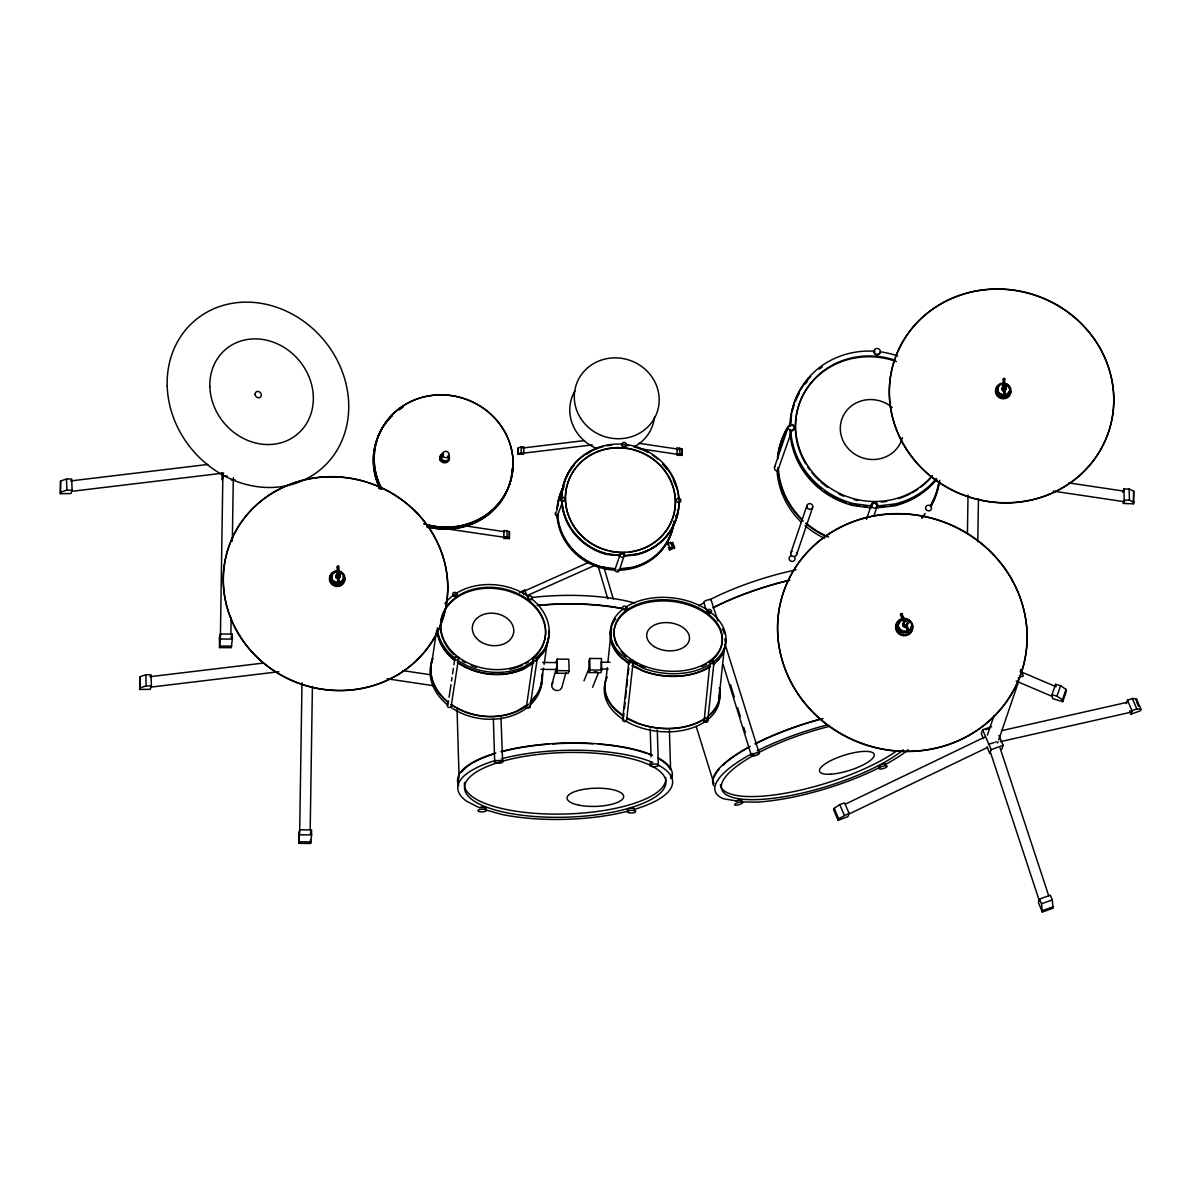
<?xml version="1.0" encoding="UTF-8"?>
<svg xmlns="http://www.w3.org/2000/svg" width="1201" height="1201" viewBox="0 0 1201 1201"><rect width="100%" height="100%" fill="white"/><g stroke="black" fill="none" stroke-linecap="round" stroke-linejoin="round"><path stroke-width="1.5" d="M220.368 639.713L222.891 473.915M230.892 634.278L231.147 617.509M232.333 541.096L233.309 477.728M299.71 829.951L301.991 682.723M310.188 830.041L312.41 686.537M967.421 534.16L968.021 495.022M977.779 541.696L978.455 498.835M219.573 647.609L220.504 634.023L232.183 634.128L232.333 639.112L231.253 647.699L219.573 647.609L219.363 637.386L220.504 634.023M298.884 843.372L299.8 829.786L311.479 829.891L311.629 834.875L310.549 843.462L298.884 843.372L298.659 833.149L299.8 829.786M331.281 578.116C330.35 569.859 343.561 568.418 343.966 576.81C345.002 585.247 331.611 586.403 331.281 578.116L333.413 572.607M336.715 574.168C333.353 582.035 344.192 576.495 338.367 573.252C332.422 575.324 342.6 579.407 339.763 573.808M343.966 576.81L342.765 581.119M443.664 454.143C434.462 458.827 451.321 465.568 447.958 455.87M605.95 680.291L607.301 667.666M607.886 662.261L611.549 628.003A57.498 37.591 6.1 0 0 610.603 634.503M619.686 555.447L608.622 554.246M561.678 501.943A59.014 55.486 18.8 0 0 606.67 554.442L620.151 555.568M620.076 556.228L620.392 554.892A1.801 1.696 18.8 0 1 623.844 554.922L623.724 556.258L637.025 554.697A59.014 55.486 18.8 0 0 678.865 502.919M622.628 719.684L628.949 660.805M623.935 713.469L623.124 719.039A2.237 1.456 6.1 0 0 623.379 721.125A2.237 1.456 6.1 0 0 626.517 721.14L633.077 662.727A2.237 1.456 6.1 0 0 630.885 660.505M624.445 708.62L625.09 702.57M625.616 697.796L626.382 690.59M626.772 686.987L627.538 679.766M628.123 674.361L628.799 668.071M630.06 660.955L629.249 663.973L620.347 656.947A57.978 37.907 6.1 0 1 615.738 618.755M706.668 719.744L706.909 719.864A2.237 1.456 6.1 0 1 707.164 721.951A2.237 1.456 6.1 0 1 704.026 721.921L709.866 663.492A2.237 1.456 6.1 0 1 710.437 661.496M707.659 721.291L713.979 662.412M718.693 700.829L724.293 648.54A57.498 37.591 6.1 0 1 717.357 660.385M871.31 507.002L871.205 507.918L852.575 505.441A82.028 77.134 18.8 0 1 789.898 429.928M997.31 390.415C996.199 380.897 1011.782 381.513 1009.846 390.625C1009.35 398.086 997.491 397.846 997.31 390.415L997.956 387.503L1000.688 384.005M1001.949 389.049C1011.347 375.132 1001.754 403.191 1003.045 386.091M1009.365 392.021L1010.011 389.109M556.588 663.748L556.859 662.577L556.859 669.482L540.9 669.362M436.413 631.786L432.03 661.135A55.831 43.266 8.5 0 0 448.513 702.315M448.543 700.859L447.793 704.597A2.177 1.681 8.5 0 0 447.988 706.984A2.177 1.681 8.5 0 0 451.051 707.014L458.362 659.784A2.177 1.681 8.5 0 0 458.227 658.088M449.084 697.256L450.975 684.63M451.516 681.027L452.056 677.409M452.597 673.806L453.393 668.402M453.933 664.784L454.473 661.181M526.578 705.693L533.139 660.445A2.177 1.681 8.5 0 1 533.724 658.133M457.236 662.412A56.282 43.611 8.5 0 0 523.936 668.957L533.619 662.892L533.229 659.814A2.177 1.681 8.5 0 1 535.976 657.532L536.457 657.803A2.177 1.681 8.5 0 1 536.652 660.19A2.177 1.681 8.5 0 1 533.604 660.175A1.711 1.336 8.5 0 1 533.98 658.433M530.046 706.954L537.147 659.439M541.05 684.585L543.513 668.086M544.068 664.408L547.356 642.4M551.814 684.57L556.198 668.672M565.896 672.71L561.993 686.837A5.209 4.909 15.4 0 1 559.771 689.899M904.053 618.485C930.955 629.789 882.99 642.745 902.341 618.86L901.801 620.437M907.716 622.899C907.085 628.693 899.864 621.352 905.854 621.067C912.34 624.19 900.285 630.405 903.617 623.244M910.688 629.189L911.679 626.006M60.575 481L60.38 493.686L70.949 493.536L72.09 490.188L71.745 479.049L66.505 479.019L60.575 481L60.38 493.686M139.871 676.764L139.691 689.449L150.245 689.299L151.386 685.936L151.056 674.812L145.816 674.767L139.871 676.764L139.691 689.449M231.027 637.491L232.183 634.128M331.536 579.633L331.761 576.705M334.178 573.102L334.659 571.691M332.182 581.044L332.001 578.221M338.577 566.121L338.532 574.318L337.496 574.303L337.271 566.887L338.577 566.121L338.877 585.457L337.826 585.442L337.601 577.891L338.652 577.891L338.877 585.457M335.634 572.532L336.115 571.121M333.187 582.245L332.662 579.633M335.995 577.231L337.016 573.793M337.406 573.493L335.965 576.27M334.478 583.191L334.959 581.779L333.668 580.849M336.205 577.681L336.76 576.03M337.301 574.964L337.871 573.312M336.52 578.056L337.091 576.405M337.811 574.904L338.367 573.252M336.941 578.357L337.496 576.705M338.802 572.562L339.267 571.151M338.307 574.979L338.877 573.327M337.421 578.552L337.976 576.9M338.787 575.159L339.358 573.508M335.98 583.776L336.445 582.365L341.069 581.824L343.816 578.312M337.916 578.612L338.487 576.96M338.427 578.552L338.982 576.915M340.288 573.162L340.769 571.751M339.523 575.849L340.078 574.198M338.892 578.372L339.448 576.72M339.733 576.3L340.288 574.648M339.282 578.086L340.378 575.129M337.556 583.986L338.036 582.59M339.583 577.711L340.318 575.609M337.826 585.442L337.871 577.111L338.907 577.126M341.579 574.093L342.06 572.682M339.132 583.806L339.613 582.395M343.066 573.898L343.486 578.221M340.589 583.236L341.069 581.824M343.246 576.72L343.726 575.309M341.835 582.32L342.315 580.909M310.323 833.254L311.479 829.891M439.881 460.118L441.052 456.68M440.812 458.512L441.983 455.074M518.156 447.973L518.051 454.308L523.336 454.248L523.906 452.567L523.741 446.997L521.114 446.982L518.156 447.973L518.051 454.308M523.171 448.679L523.741 446.997M504.075 530.497L503.639 538.408L509.314 538.573L509.419 531.653L504.075 530.497L503.804 532.463M509.419 531.653L509.314 538.573M524.176 591.748L524.762 590.066L519.508 592.678M562.668 501.493L557.459 515.98A2.282 2.147 18.8 0 1 556.739 511.746M556.213 661.676L557.099 659.109L568.764 659.199L569.124 670.759L568.238 673.326L556.558 673.236L556.423 668.281M556.558 673.236L557.444 670.653L557.099 659.109M619.896 555.042L614.942 569.784A2.282 2.147 18.8 0 0 617.269 571.961A2.282 2.147 18.8 0 0 619.461 569.814L624.34 555.087M589.721 658.448L588.85 661.015L589.196 672.575L600.875 672.665L601.746 670.098L601.401 658.538L589.721 658.448L590.066 669.993L589.196 672.575M677.139 447.943L676.884 449.729L682.033 448.994L677.139 447.943L677.049 455.299L681.928 455.344L682.033 448.994M667.441 544.774L668.011 543.092L672.575 542.522L674.632 547.791L669.512 550.058L668.477 547.416M669.512 550.058L670.083 548.377L668.011 543.092M672.575 542.522L674.377 548.572M774.48 467.354L788.336 426.61M791.114 432.645L777.617 471.137A3.168 2.972 18.8 0 1 775.245 466.018M790.828 552.91L806.907 505.681M796.653 554.442L812.732 507.197M866.506 519.312L871.31 504.945A3.168 2.972 18.8 0 1 873.472 502.844M936.9 479.154A82.028 77.134 18.8 0 1 894.76 505.786L876.265 507.963L876.91 506.071L895.406 503.895A82.028 77.134 18.8 0 0 936.375 478.689A81.368 76.504 18.8 0 1 926.106 489.257M873.878 515.89L876.85 507.122M834.2 808.348L833.659 809.909L838.148 820.328L847.906 816.62L849.047 813.257L844.573 802.838L839.724 804.565L834.2 808.348L838.673 818.782L838.148 820.328M900.51 614.792L901.891 613.546L905.209 621.277L903.828 622.523L900.51 614.792L901.891 613.546M898.663 622.238L897.672 625.421M911.229 627.628C908.376 634.383 897.057 631.065 898.213 623.859L899.549 620.812M897.672 627.102L898.213 625.541M898.138 628.754L898.663 627.192M899.024 630.24L899.564 628.678M900.285 631.486L900.81 629.924M902.792 624.595L903.843 621.788M902.792 625.12L903.422 623.289M902.942 625.646L903.572 623.814M903.227 626.126L903.858 624.295M901.816 632.387L902.356 630.81M903.632 626.517L904.248 624.685M904.113 626.802L904.743 624.97M904.668 626.967L905.284 625.136M905.224 626.982L905.854 625.151M903.527 632.882L904.068 631.321M905.779 626.862L906.395 625.03M907.716 623.439L906.665 626.246L906.665 623.739M908.541 621.518L909.082 619.941M905.299 632.942L905.839 631.381M909.803 622.749L910.328 621.187M907.01 632.567L907.551 631.005M908.557 631.771L909.082 630.21M911.679 624.325L911.154 627.583M909.803 630.63L910.343 629.054M908.827 634.143L905.734 625.406L906.815 625.015L910.193 632.897L908.827 634.143L905.434 626.261L906.515 625.871M998.977 386.317L999.457 384.905M997.566 391.931L997.791 389.019M998.226 393.343L998.046 390.52M1003.526 386.602L1003.3 379.186L1004.621 378.42L1004.922 397.756L1003.871 397.756L1003.631 390.19L1004.682 390.205L1004.922 397.756M1001.679 384.83L1002.144 383.434M999.232 394.559L998.707 391.931M1004.381 379.936L1004.621 378.42M1002.039 389.529L1002.745 386.467M1002.009 388.569L1003.435 385.806M1002.25 389.98L1002.595 387.878M1000.523 395.489L1001.003 394.078L999.712 393.147M1002.565 390.37L1002.805 388.328M1002.97 390.67L1003.12 388.719M1004.907 385.626L1004.576 386.617L1004.471 383.269M1003.451 390.85L1004.021 389.199L1006.363 387.908M1002.009 396.075L1002.49 394.679L1007.114 394.138L1009.846 390.625M1004.832 387.473L1005.387 385.821M1003.961 390.925L1004.516 389.274M1005.237 387.758L1005.807 386.106M1004.456 390.865L1005.027 389.214M1005.567 388.148L1006.123 386.497M1006.318 385.461L1006.798 384.05M1004.922 390.685L1005.492 389.034M1005.312 390.385L1006.333 386.947M1003.601 396.3L1004.081 394.889M1003.871 397.756L1003.901 389.409L1004.952 389.424M1007.624 386.392L1008.104 384.981M1005.177 396.105L1005.657 394.694M1008.63 387.608L1009.11 386.197M1006.633 395.534L1007.114 394.138M1009.275 389.019L1009.756 387.608M1007.864 394.619L1008.345 393.222M1008.795 393.433L1009.275 392.021M991.666 726.605L982.643 729.848L981.307 733.736L983.439 738.675M987.402 735.102L994.038 715.631M982.643 729.848L991.14 749.634L989.819 753.522L986.982 746.932M998.707 739.936L1018.583 681.552M1001.844 749.199L1003.165 745.311L998.917 735.417M1122.755 492.35L1123.896 488.987L1129.135 489.032L1133.684 491.119L1133.489 503.804L1123.085 503.474L1124.226 500.111L1123.896 488.987M1133.684 491.119L1133.489 503.804M1039.511 899.099L1038.37 902.461L1042.303 912.039L1053.097 908.166L1052.301 899.894L1050.29 895.21L1039.511 899.099L1041.522 903.768L1042.303 912.039M1126.343 703.606L1127.484 700.243L1132.318 698.502L1136.476 698.802L1140.95 709.236L1140.425 710.782L1131.402 714.025L1129.54 711.052M1130.817 714.04L1131.958 710.677L1127.484 700.243M1135.936 700.363L1136.476 698.802M1051.986 694.733L1055.589 684.285L1060.588 685.651L1066.008 689.419L1066.323 691.236L1062.72 701.684L1052.661 698.652L1051.986 694.733L1056.985 696.1L1062.405 699.853L1062.72 701.684M1056.985 696.1L1060.588 685.651M1062.405 699.853L1066.008 689.419M331.431 576.615L332.482 573.808M583.986 680.832L589.226 667.891M592.588 687.257L598.488 672.695M997.476 388.914L998.526 386.106M1005.612 390.01L1005.762 388.599M601.07 662.261L610.033 662.156M601.07 668.942L601.281 662.141M671.674 548.317L670.728 548.842M528.155 597.122L527.99 597.302A2.177 1.681 8.5 0 0 531.127 599.644L531.337 599.509M535.796 660.49L539.234 656.677M535.916 660.985L543.077 653.044A56.282 43.611 8.5 0 0 548.767 631.141M530.632 701.399L536.367 695.049A55.831 43.266 8.5 0 0 542.101 674.947M707.389 610.769L707.224 610.919A2.237 1.456 6.1 0 0 707.794 612.69A2.237 1.456 6.1 0 0 710.512 612.96L710.722 612.84M899.024 622.373L900.27 621.217M838.673 818.782L849.047 813.257M986.051 729.683L989.699 728.046M455.014 657.578L455.224 657.442A2.177 1.681 8.5 0 1 457.386 657.457M533.95 660.685L524.267 666.75A56.282 43.611 8.5 0 1 457.566 660.205M526.684 705.002L517.376 710.827A55.831 43.266 8.5 0 1 451.231 704.341M703.831 721.771L705.467 720.885M845.309 804.145L984.85 737.069M848.131 814.428L987.687 747.352M735.928 801.082L736.378 800.872A4.188 1.171 -17.3 0 1 740.762 799.866A4.188 1.171 -17.3 0 1 741.708 800.932M524.267 591.117L588.925 562.278M526.383 595.921L596.146 564.8M995.149 742.188L996.199 741.753M441.578 457.941L442.478 457.596M651.212 762.47L650.837 762.605A4.143 1.336 -1.7 0 0 650.387 763.941M909.112 633.272L910.193 632.897M1018.298 677.814L1023.342 675.998L1020.52 669.437M991.14 749.634L1003.165 745.311M1131.958 710.677L1136.807 708.935L1140.95 709.236M1041.522 903.768L1052.301 899.894M1042.828 910.493L1053.622 906.605M993.933 742.638L990.164 743.824M60.921 492.125L66.851 490.143L72.09 490.188M518.322 453.543L523.906 452.567M140.217 687.888L146.147 685.891L151.386 685.936M439.011 527.704L505.936 537.523M670.083 548.377L674.632 547.791M1001.409 730.703L1127.529 702.24M1000.493 741.633L1132.093 711.938M479.92 807.432L480.37 807.327A4.143 1.336 -1.7 0 1 484.904 807.462A4.143 1.336 -1.7 0 1 485.895 808.889M988.363 744.185L989.144 744.05M70.604 480.94L207.833 464.457M71.595 491.344L223.656 473.074M523.156 447.943L584.362 440.587M523.666 453.137L592.273 444.895M149.9 676.703L263.019 663.117M150.891 687.107L278.857 671.734M791.714 430.904L792.12 430.844A3.168 2.972 18.8 0 0 794.356 427.976M677.904 498.505L678.55 498.25A2.282 2.147 18.8 0 1 680.877 500.427A2.282 2.147 18.8 0 1 678.685 502.558L678.085 502.483A2.282 2.147 18.8 0 1 677.965 498.31M880.363 506.852L885.692 506.221M891.022 505.606L894.565 505.186M623.95 555.583L637.251 554.021A59.014 55.486 18.8 0 0 667.501 468.3A59.014 55.486 18.8 0 0 571.451 467.489A59.014 55.486 18.8 0 0 606.91 553.766L620.317 555.553M629.579 555.117L636.89 554.261A58.534 55.036 18.8 0 0 649.125 549.698M619.686 568.779L632.462 567.277A58.534 55.036 18.8 0 0 673.145 524.927M1003.3 379.186L1004.351 379.201M1004.847 385.836L1003.796 385.821L1003.571 378.405M1004.126 396.976L1005.177 396.976M677.304 453.498L682.198 454.563M227.214 476.061L223.491 476.031L222.17 479.92L221.945 472.879M231.463 479.995L235.186 480.025M1124.226 500.111L1129.465 500.156L1134.014 502.243M504.27 536.577L509.614 537.733M337.271 566.887L338.322 566.902M338.802 573.538L337.751 573.523L337.526 566.106M338.097 584.677L339.147 584.677M220.654 639.022L232.333 639.112M220.113 646.048L231.778 646.153M542.672 662.457L556.859 662.577M601.176 669.002L608.261 669.062M590.066 669.993L601.746 670.098M557.444 670.653L569.124 670.759M299.95 834.785L311.629 834.875M299.409 841.811L311.089 841.901M885.287 763.746L884.912 763.746A4.188 1.171 -17.3 0 0 880.018 765.157A4.188 1.171 -17.3 0 0 878.832 766.944L879.102 767.004M741.362 801.938L756.81 802.118A108.465 30.46 -17.3 0 0 880.318 767.124M854.512 505.081L859.886 505.786M863.459 506.267L867.047 506.747M615.227 568.734L602.362 567.022A58.534 55.036 18.8 0 1 557.714 514.944M1068.74 482.907L1123.911 491.134M1053.112 491.104L1124.827 501.793M639.022 443.319L677.169 449.009M640.373 448.784L676.703 454.203M467.264 526.173L504.255 531.683M431.624 526.608L435.317 527.149M402.71 670.608L430.288 674.707M387.067 678.79L434.882 685.921M634.338 808.573L633.948 808.453A4.143 1.336 -1.7 0 0 629.354 808.513A4.143 1.336 -1.7 0 0 627.402 809.909M485.564 809.879L501.598 814.383A107.459 34.499 -1.7 0 0 627.568 811.245M1001.003 394.078L1002.49 394.679M334.959 581.779L336.445 582.365M1020.099 671.389L1054.568 686.086M1016.211 681.072L1052.406 696.505M623.454 609.568L623.694 609.688A2.237 1.456 6.1 0 0 626.352 609.462A2.237 1.456 6.1 0 0 626.487 607.691L626.291 607.541M631.981 665.669L643.12 671.104A57.978 37.907 6.1 0 0 710.497 666.585M627.012 717.913L637.716 723.122A57.498 37.591 6.1 0 0 705.963 717.673M479.619 807.823L466.844 801.382A107.459 34.499 -1.7 0 1 496.073 760.308M556.859 669.482L556.588 668.642M453.618 596.026L453.858 596.161A2.177 1.681 8.5 0 0 456.62 593.864L456.425 593.684M536.126 658.283L535.886 658.148A2.177 1.681 8.5 0 0 534.79 657.908M535.691 658.448L543.407 650.837A56.282 43.611 8.5 0 0 531.503 598.774M629.549 661.241L620.647 654.215A57.978 37.907 6.1 0 1 622.869 609.192M629.279 663.537L620.737 656.797A57.498 37.591 6.1 0 1 610.799 637.791M623.679 715.826L615.122 709.085A57.498 37.591 6.1 0 1 607.06 677.154M532.809 662.652L523.681 668.642A55.831 43.266 8.5 0 1 457.536 662.156M526.308 707.494L526.503 707.674A2.177 1.681 8.5 0 0 529.731 705.663M1136.581 701.849L1138.503 706.323M1132.318 698.502L1136.807 708.935M1130.111 711.052L1131.402 714.025M901.591 614.417L901.921 615.182M902.521 616.563L904.908 622.148M907.19 627.447L909.893 633.753M900.81 613.936L904.128 621.668M839.724 804.565L844.213 814.999M670.458 542.297L672.53 547.581M524.762 590.066L526.819 595.336M522.3 590.862L523.861 594.81M1000.058 747.938L1048.713 895.766M990.675 752.982L1039.33 900.795M717.838 620.902L710.947 599.494A4.188 1.171 -17.3 0 0 705.738 600.695A4.188 1.171 -17.3 0 0 704.116 602.692M725.029 644.036L758.462 750.82A4.188 1.171 -17.3 0 1 758.507 751.751M730.463 684.645L734.321 697.09M737.639 707.764L740.401 716.652M743.719 727.326L745.386 732.67M703.831 602.467L706.038 609.583M723.212 664.814L751.436 755.669M696.175 726.41L713.979 783.698M603.698 566.692L613.336 599.059M598.128 566.362L607.766 598.744M1055.589 684.285L1056.024 686.897M873.938 352.343L874.013 352.734A3.168 2.972 18.8 0 0 880.078 352.779L880.348 351.473A3.168 2.972 18.8 0 0 877.105 348.455A3.168 2.972 18.8 0 0 874.058 351.428L874.193 352.193A3.168 2.972 18.8 0 0 880.258 352.253M877.451 505.381L877.376 504.99A3.168 2.972 18.8 0 0 875.094 502.859M876.099 507.047L876.265 507.963M1129.135 489.032L1129.465 500.156M681.763 449.775L681.928 455.344M679.751 447.958L679.931 453.528M669.407 730.193L670.578 769.165M670.759 774.735L670.864 778.443M657.277 729.938L658.358 765.397M650.191 728.932L651.047 756.885M521.114 446.982L521.279 452.537M506.942 530.512L507.122 536.592M500.997 718.018L502.513 759.167A4.143 1.336 -1.7 0 1 502.588 760.188M493.371 718.904L494.677 761.824M457.056 709.866L459.067 776.672A106.589 34.213 -1.7 0 0 458.542 782.061M378.615 482.787L378.78 488.342M310.443 839.739L310.549 843.462M145.816 674.767L146.147 685.891M66.505 479.019L66.851 490.143M719.234 687.723A57.903 37.862 6.1 0 1 707.614 716.862M706.263 717.868A57.903 37.862 6.1 0 1 626.352 718.063M623.289 716.156A57.903 37.862 6.1 0 1 606.67 677.064M719.459 691.04A57.498 37.591 6.1 0 1 709.025 715.271M719.504 694.193A57.903 37.862 6.1 0 1 707.284 720.015M705.918 721.02A57.903 37.862 6.1 0 1 626.006 721.216M624.565 720.345A57.903 37.862 6.1 0 1 605.214 683.384M725.524 638.752A57.978 37.907 6.1 0 1 713.274 664.603M722.371 628.844A57.978 37.907 6.1 0 1 724.428 633.768M632.957 665.114A2.237 1.456 6.1 0 1 632.777 665.474L643.331 670.834A57.498 37.591 6.1 0 0 710.151 666.36M617.059 645.553A54.345 35.535 6.1 0 1 677.889 602.271A54.345 35.535 6.1 0 1 709.326 662.351M706.593 664.138A54.345 35.535 6.1 0 1 702.075 666.555M644.847 667.501A54.345 35.535 6.1 0 1 640.163 665.564M637.176 664.108A54.345 35.535 6.1 0 1 632.972 661.721M625.916 656.512A54.345 35.535 6.1 0 1 620.992 651.452M625.646 607.211A57.978 37.907 6.1 0 1 706.488 609.387A57.978 37.907 6.1 0 1 712.208 662.877M710.797 663.838A57.978 37.907 6.1 0 1 643.421 668.356L632.642 662.577A1.771 1.156 6.1 0 0 630.915 660.82M725.059 638.752A57.498 37.591 6.1 0 1 725.239 642.04M596.807 671.809A5.209 4.894 22.1 0 1 594.135 671.854M558.555 690.425A5.209 4.909 15.4 0 1 553.015 682.318M542.011 675.878A56.222 43.566 8.5 0 1 530.842 704.386M528.215 706.758A56.222 43.566 8.5 0 1 450.6 707.104M447.868 705.062A56.222 43.566 8.5 0 1 432.84 658.944M542.387 673.326A56.222 43.566 8.5 0 1 529.926 703.05M528.59 704.221A56.222 43.566 8.5 0 1 450.975 704.552M448.258 702.525A56.222 43.566 8.5 0 1 432.615 657.938M454.503 660.37A56.282 43.611 8.5 0 1 436.924 630.21M442.163 615.678A52.754 40.879 8.5 0 1 528.965 600.53A52.754 40.879 8.5 0 1 509.284 668.492A52.754 40.879 8.5 0 1 441.668 617.389M443.274 639.668A52.754 40.879 8.5 0 1 503.324 589.781A52.754 40.879 8.5 0 1 532.493 658.854M528.365 661.901A52.754 40.879 8.5 0 1 525.347 663.703M522.165 665.309A52.754 40.879 8.5 0 1 509.87 669.317M476.106 667.306A52.754 40.879 8.5 0 1 471.302 665.534M465.252 662.652A52.754 40.879 8.5 0 1 462.385 660.97M454.158 654.77A52.754 40.879 8.5 0 1 443.935 641.139M454.834 658.163A56.282 43.611 8.5 0 1 437.254 628.003M444.925 603.352A56.282 43.611 8.5 0 1 528.77 596.732M548.226 637.641A55.831 43.266 8.5 0 1 542.672 652.864M454.819 660.13A55.831 43.266 8.5 0 1 437.795 633.452M824.426 538.213A81.923 77.029 18.8 0 1 805.06 525.678M801.172 522.12A81.923 77.029 18.8 0 1 777.017 470.116M777.437 457.251A81.923 77.029 18.8 0 1 786.67 429.598M938.702 484.333A81.923 77.029 18.8 0 1 930.895 506.747M924.515 515.259A81.923 77.029 18.8 0 1 922.128 518.096M826.798 536.772A81.923 77.029 18.8 0 1 805.811 523.486M803.184 521.144A81.923 77.029 18.8 0 1 777.768 467.94M777.828 458.752A81.923 77.029 18.8 0 1 787.421 427.421M939.737 480.325A81.923 77.029 18.8 0 1 930.745 506.146M925.19 513.473A81.368 76.504 18.8 0 1 921.692 517.751M828.645 536.997A81.368 76.504 18.8 0 1 806.171 523.096M802.313 519.568A81.368 76.504 18.8 0 1 778.323 467.925M779.269 451.531A81.368 76.504 18.8 0 1 787.03 429.267M938.566 483.838A81.368 76.504 18.8 0 1 930.25 505.876M789.883 426.265A82.028 77.134 18.8 0 1 810.81 376.529M819.172 369.157A82.028 77.134 18.8 0 1 822.22 366.966M932.336 475.566A76.879 72.3 18.8 0 1 832.593 489.603A76.879 72.3 18.8 0 1 802.358 396.36A76.879 72.3 18.8 0 1 894.925 360.15M872.557 504.06A2.507 2.357 18.8 0 0 871.956 505.111L871.851 506.026L853.22 503.549A82.028 77.134 18.8 0 1 790.618 429.868M873.067 503.684A2.507 2.357 18.8 0 1 873.652 503.444M874.944 503.459A2.507 2.357 18.8 0 1 875.544 503.699M876.069 504.075A2.507 2.357 18.8 0 1 876.745 505.156M932.051 476.392A76.879 72.3 18.8 0 1 920.717 487.156M917.849 489.212A76.879 72.3 18.8 0 1 911.859 492.89M910.313 493.731A76.879 72.3 18.8 0 1 898.798 498.535M886.608 501.433A76.879 72.3 18.8 0 1 881.204 502.063M857.649 500.532A76.879 72.3 18.8 0 1 854.121 499.691M843.702 496.193A76.879 72.3 18.8 0 1 838.688 493.941M827.744 487.426A76.879 72.3 18.8 0 1 820.628 481.766M819.307 480.565A76.879 72.3 18.8 0 1 811.921 472.654M809.714 469.801A76.879 72.3 18.8 0 1 807.673 466.874M805.781 463.886A76.879 72.3 18.8 0 1 795.437 430.634M795.347 425.469A76.879 72.3 18.8 0 1 896.381 361.576M790.513 426.205A82.028 77.134 18.8 0 1 875.004 351.277M880.348 351.833A82.028 77.134 18.8 0 1 897.687 355.991M918.615 494.782A81.368 76.504 18.8 0 1 896.231 504.75M852.725 504.84A81.368 76.504 18.8 0 1 849.332 503.88M845.954 502.769A81.368 76.504 18.8 0 1 832.999 496.974M831.467 496.118A81.368 76.504 18.8 0 1 824.036 491.314M821.199 489.167A81.368 76.504 18.8 0 1 802.553 468.54M801.577 466.949A81.368 76.504 18.8 0 1 793.921 449.895M792.9 446.352A81.368 76.504 18.8 0 1 792.075 442.734M791.414 439.086A81.368 76.504 18.8 0 1 790.934 435.423M790.708 422.632A81.368 76.504 18.8 0 1 791.579 415.351M792.705 410.021A81.368 76.504 18.8 0 1 794.236 404.812M795.482 401.374A81.368 76.504 18.8 0 1 799.341 393.102M805.286 383.93A81.368 76.504 18.8 0 1 807.582 381.047M902.386 437.554A31.661 29.77 18.8 0 1 859.796 456.815A31.661 29.77 18.8 0 1 844.888 412.994A31.661 29.77 18.8 0 1 892.148 407.454M791.939 425.064A3.168 2.972 18.8 0 1 794.236 427.196M794.627 557.174A3.018 2.837 18.8 0 1 792.165 561.437A3.018 2.837 18.8 0 1 789.432 557.129M789.898 556.543A3.018 2.837 18.8 0 1 791.219 555.823M796.608 552.97A3.018 2.837 18.8 0 1 794.852 556.363A3.018 2.837 18.8 0 1 791.069 554.862A3.018 2.837 18.8 0 1 792.165 551.199M673.791 522.18A58.939 55.411 18.8 0 1 617.209 570.205M615.513 570.16A58.939 55.411 18.8 0 1 556.964 513.923M556.979 510.29A58.939 55.411 18.8 0 1 563.975 486.09M674.061 521.399A58.939 55.411 18.8 0 1 619.161 569.409M615.783 569.379A58.939 55.411 18.8 0 1 557.324 514.944M557.249 509.509A58.939 55.411 18.8 0 1 563.359 486.885M557.91 505.906A58.534 55.036 18.8 0 1 563.719 487.066M561.573 498.31A59.014 55.486 18.8 0 1 603.412 446.532M606.685 445.811A59.014 55.486 18.8 0 1 611.744 445.076M625.346 445.196A59.014 55.486 18.8 0 1 628.754 445.691M633.768 446.787A59.014 55.486 18.8 0 1 648.075 452.492M652.458 455.134A59.014 55.486 18.8 0 1 657.953 459.217M662.877 463.841A59.014 55.486 18.8 0 1 670.143 473.104M671.119 474.71A59.014 55.486 18.8 0 1 676.418 486.63M676.929 488.402A59.014 55.486 18.8 0 1 678.76 499.286M619.926 554.772A2.282 2.147 18.8 0 1 624.295 554.802M607.661 550.689A55.306 52.003 18.8 0 1 575.789 468A55.306 52.003 18.8 0 1 667.155 474.455A55.306 52.003 18.8 0 1 629.099 552.205M625.511 552.505A55.306 52.003 18.8 0 1 609.402 551.109M677.874 510.125A58.534 55.036 18.8 0 1 650.747 548.842M606.79 554.006A58.534 55.036 18.8 0 1 572.547 530.647M570.7 527.9A58.534 55.036 18.8 0 1 562.143 501.928M562.038 498.325A58.534 55.036 18.8 0 1 562.173 494.707M562.563 491.104A58.534 55.036 18.8 0 1 563.614 485.805M564.08 484.078A58.534 55.036 18.8 0 1 568.148 474.05M569.019 472.488A58.534 55.036 18.8 0 1 574.213 465.087M586.523 454.263A58.534 55.036 18.8 0 1 589.691 452.387M662.532 464.126A58.534 55.036 18.8 0 1 666.9 469.246M673.311 479.86A58.534 55.036 18.8 0 1 675.953 486.75M626.306 445.091A2.282 2.147 18.8 0 1 621.938 445.061M675.833 515.634A2.282 2.147 18.8 0 1 675.623 516.145M654.485 417.077A42.711 40.158 18.8 0 1 634.533 446.652M597.137 448.679A42.711 40.158 18.8 0 1 574.889 390.925M698.712 605.784A108.33 30.43 -17.3 0 1 703.711 602.947M710.241 599.509A108.33 30.43 -17.3 0 1 796.083 569.844M712.793 607.721A108.33 30.43 -17.3 0 1 789.733 580.068M713.214 607.781A107.595 30.22 -17.3 0 1 789.627 580.308M903.242 749.859A101.665 28.554 -17.3 0 1 756.93 799.596A101.665 28.554 -17.3 0 1 754.648 754.783M758.191 752.877A101.665 28.554 -17.3 0 1 829.921 726.245M741.107 800.512A3.303 0.931 -17.3 0 0 736.708 801.007L723.362 798.74A108.465 30.46 -17.3 0 1 752.396 753.387M713.694 785.754A108.465 30.46 -17.3 0 1 750.175 746.271M754.994 743.749A108.465 30.46 -17.3 0 1 821.694 718.678M908.286 749.739A108.465 30.46 -17.3 0 1 885.137 764.617M757.215 750.88A108.465 30.46 -17.3 0 1 827.309 724.909M896.066 751.406A101.665 28.554 -17.3 0 1 789.192 792.495A101.665 28.554 -17.3 0 1 720.435 784.823M714.1 777.377A107.595 30.22 -17.3 0 1 719.294 769.015M722.747 765.427A107.595 30.22 -17.3 0 1 733.721 756.63M735.072 755.699A107.595 30.22 -17.3 0 1 749.004 747.247M755.489 743.824A107.595 30.22 -17.3 0 1 823 718.588M344.342 577.411A7.686 7.221 18.8 0 1 339.838 586.103A7.686 7.221 18.8 0 1 330.2 582.26A7.686 7.221 18.8 0 1 333.007 572.907M512.407 468.495A70.003 65.83 18.8 0 1 426.85 526.593M392.307 415.471A70.003 65.83 18.8 0 0 380.192 489.167A70.003 65.83 18.8 0 1 392.277 415.591M403.371 406.824A70.003 65.83 18.8 0 0 398.987 409.811A70.003 65.83 18.8 0 1 401.84 407.905M512.377 468.615A70.003 65.83 18.8 0 1 426.805 526.714M424.013 523.876A69.943 65.77 18.8 0 0 513.052 465.688A69.943 65.77 18.8 0 0 428.322 395.985A69.943 65.77 18.8 0 0 381.768 488.957A69.943 65.77 18.8 0 1 428.322 395.985A69.943 65.77 18.8 0 1 513.097 465.568A69.943 65.77 18.8 0 1 424.058 523.756M448.543 456.08A4.759 4.474 18.8 0 1 447.342 462.01A4.759 4.474 18.8 0 1 440.977 461.169A4.759 4.474 18.8 0 1 441.082 455.089M442.028 454.383A4.759 4.474 18.8 0 1 443.169 453.933M448.769 455.419A4.759 4.474 18.8 0 1 446.862 461.739A4.759 4.474 18.8 0 1 440.347 459.142A4.759 4.474 18.8 0 1 443.394 453.272M1019.589 677.529A6.155 5.78 18.8 0 1 1018.463 678.565M998.106 741.708A6.155 5.78 18.8 0 1 997.31 742.999M912.43 626.922A8.542 8.032 18.8 0 1 900.765 635.044A8.542 8.032 18.8 0 1 898.828 621.097M903.302 618.44A8.542 8.032 18.8 0 1 912.52 629.204A8.542 8.032 18.8 0 1 898.678 632.251A8.542 8.032 18.8 0 1 901.155 618.92M1005.192 383.464A7.686 7.221 18.8 0 1 1009.41 395.204A7.686 7.221 18.8 0 1 996.59 393.493A7.686 7.221 18.8 0 1 1003.21 383.194M1010.687 391.601A7.686 7.221 18.8 0 1 1000.343 398.237A7.686 7.221 18.8 0 1 997.506 386.347M531.488 597.558A107.324 34.454 -1.7 0 1 634.759 603.067M537.207 605.379A107.324 34.454 -1.7 0 1 622.658 608.532M539.189 605.424A106.589 34.213 -1.7 0 1 622.223 608.742M502.243 761.314A100.719 32.337 -1.7 0 1 664.588 777.002A100.719 32.337 -1.7 0 1 530.091 816.125A100.719 32.337 -1.7 0 1 500.397 761.839M484.603 807.778A3.273 1.051 -1.7 0 1 485.084 808.798M480.73 807.582A3.273 1.051 -1.7 0 1 483.973 807.612M665.654 777.422A100.719 32.337 -1.7 0 1 564.56 814.038A100.719 32.337 -1.7 0 1 464.577 782.527M458.797 785.664A107.459 34.499 -1.7 0 1 495.848 753.012M500.967 751.586A107.459 34.499 -1.7 0 1 652.533 755.204M657.653 757.606A107.459 34.499 -1.7 0 1 671.734 778.458M657.863 764.887A107.459 34.499 -1.7 0 1 634.308 809.399M501.192 758.867A107.459 34.499 -1.7 0 1 652.759 762.485M461.499 772.198A106.589 34.213 -1.7 0 1 494.497 753.793M501.733 751.721A106.589 34.213 -1.7 0 1 548.857 744.155M552.505 743.899A106.589 34.213 -1.7 0 1 593.099 743.779M598.443 744.155A106.589 34.213 -1.7 0 1 646.648 753.372M648.12 753.898A106.589 34.213 -1.7 0 1 651.828 755.384M658.433 758.597A106.589 34.213 -1.7 0 1 670.278 769.526M626.367 444.535L626.231 445.286A2.282 2.147 18.8 0 1 621.863 445.256L621.848 444.505A2.282 2.147 18.8 0 1 624.04 442.358A2.282 2.147 18.8 0 1 626.367 444.535M619.986 554.577L619.926 555.132A2.282 2.147 18.8 0 0 622.253 557.309A2.282 2.147 18.8 0 0 624.46 555.162L624.355 554.607A2.282 2.147 18.8 0 0 619.986 554.577M871.491 504.405L871.401 505.186A3.168 2.972 18.8 0 0 874.643 508.203A3.168 2.972 18.8 0 0 877.691 505.231L877.571 504.45A3.168 2.972 18.8 0 0 871.491 504.405M458.452 659.169L458.136 659.514A2.177 1.681 8.5 0 1 455.089 659.484A2.177 1.681 8.5 0 1 454.894 657.082L455.314 656.827A2.177 1.681 8.5 0 1 458.452 659.169M528.395 596.327L528.08 596.687A2.177 1.681 8.5 0 0 531.217 599.014L531.653 598.759A2.177 1.681 8.5 0 0 531.458 596.357A2.177 1.681 8.5 0 0 528.395 596.327M633.152 661.961L632.837 662.261A2.237 1.456 6.1 0 1 629.699 662.231A2.237 1.456 6.1 0 1 629.444 660.145L629.879 659.919A2.237 1.456 6.1 0 1 632.582 660.175A2.237 1.456 6.1 0 1 633.152 661.961M707.629 609.838L707.314 610.138A2.237 1.456 6.1 0 0 707.884 611.925A2.237 1.456 6.1 0 0 710.587 612.18L711.022 611.955A2.237 1.456 6.1 0 0 710.767 609.868A2.237 1.456 6.1 0 0 707.629 609.838M741.813 803.364L741.092 803.799A4.188 1.171 -17.3 0 1 735.447 805.21A4.188 1.171 -17.3 0 1 736.108 803.304L737.009 802.884A4.188 1.171 -17.3 0 1 741.738 801.893A4.188 1.171 -17.3 0 1 741.813 803.364M485.444 811.26L484.694 811.531A4.143 1.336 -1.7 0 1 478.869 811.486A4.143 1.336 -1.7 0 1 479.514 809.594L480.445 809.384A4.143 1.336 -1.7 0 1 485.339 809.639A4.143 1.336 -1.7 0 1 485.444 811.26M651.648 764.391L650.897 764.662A4.143 1.336 -1.7 0 0 651.002 766.283A4.143 1.336 -1.7 0 0 655.896 766.538L656.827 766.328A4.143 1.336 -1.7 0 0 657.472 764.452A4.143 1.336 -1.7 0 0 651.648 764.391M792.3 430.318L791.489 430.408A3.168 2.972 18.8 0 1 788.261 427.391A3.168 2.972 18.8 0 1 791.309 424.418L792.12 424.523A3.168 2.972 18.8 0 1 792.3 430.318M563.029 501.267L562.443 501.327A2.282 2.147 18.8 0 1 560.116 499.166A2.282 2.147 18.8 0 1 562.308 497.019L562.894 497.109A2.282 2.147 18.8 0 1 563.029 501.267M753.012 756.029L752.261 756.014A4.188 1.171 -17.3 0 1 752.907 754.108A4.188 1.171 -17.3 0 1 758.552 752.712L759.092 752.832A4.188 1.171 -17.3 0 1 757.891 754.618A4.188 1.171 -17.3 0 1 753.012 756.029M886.278 765.758L885.527 765.743A4.188 1.171 -17.3 0 0 880.648 767.154A4.188 1.171 -17.3 0 0 879.462 768.94L880.003 769.06A4.188 1.171 -17.3 0 0 885.632 767.664A4.188 1.171 -17.3 0 0 886.278 765.758M496.328 763.01L495.548 762.785A4.143 1.336 -1.7 0 1 496.193 760.894A4.143 1.336 -1.7 0 1 502.018 760.939L502.588 761.224A4.143 1.336 -1.7 0 1 501.372 762.83A4.143 1.336 -1.7 0 1 496.328 763.01M634.789 810.735L634.008 810.51A4.143 1.336 -1.7 0 0 628.964 810.69A4.143 1.336 -1.7 0 0 627.763 812.296L628.318 812.582A4.143 1.336 -1.7 0 0 634.143 812.627A4.143 1.336 -1.7 0 0 634.789 810.735M623.769 608.907L623.289 608.667A2.237 1.456 6.1 0 1 623.034 606.58A2.237 1.456 6.1 0 1 626.171 606.61L626.562 606.925A2.237 1.456 6.1 0 1 626.427 608.697A2.237 1.456 6.1 0 1 623.769 608.907M713.229 660.97L712.748 660.745A2.237 1.456 6.1 0 0 710.091 660.955A2.237 1.456 6.1 0 0 709.956 662.727L710.346 663.027A2.237 1.456 6.1 0 0 713.484 663.057A2.237 1.456 6.1 0 0 713.229 660.97M453.948 595.531L453.483 595.261A2.177 1.681 8.5 0 1 453.287 592.859A2.177 1.681 8.5 0 1 456.335 592.889L456.71 593.249A2.177 1.681 8.5 0 1 453.948 595.531M209.86 386.647A55.546 48.821 49.6 0 0 288.841 439.791A55.546 48.821 49.6 0 0 286.078 348.71A55.546 48.821 49.6 0 0 209.86 386.647M167.194 385.911A97.446 85.661 49.6 0 0 305.745 479.154A97.446 85.661 49.6 0 0 300.911 319.376A97.446 85.661 49.6 0 0 167.194 385.911M255.077 394.288A3.348 2.942 49.6 0 0 259.851 397.501A3.348 2.942 49.6 0 0 259.686 392.006A3.348 2.942 49.6 0 0 255.077 394.288M633.107 660.52A54.345 35.535 6.1 0 0 721.486 645.237A54.345 35.535 6.1 0 0 650.071 600.845A54.345 35.535 6.1 0 0 633.107 660.52M654.215 646.603A21.468 14.037 6.1 0 0 689.134 640.553A21.468 14.037 6.1 0 0 660.925 623.019A21.468 14.037 6.1 0 0 654.215 646.603M479.334 640.809A20.837 16.153 8.5 0 0 513.382 633.813A20.837 16.153 8.5 0 0 486.375 613.681A20.837 16.153 8.5 0 0 479.334 640.809M807.267 507.843A3.018 2.837 18.8 0 0 812.461 507.888A3.018 2.837 18.8 0 0 809.729 503.594A3.018 2.837 18.8 0 0 807.267 507.843M926.031 509.449A3.018 2.837 18.8 0 0 931.21 509.494A3.018 2.837 18.8 0 0 928.493 505.201A3.018 2.837 18.8 0 0 926.031 509.449M573.643 525.723A55.306 52.003 18.8 0 0 668.837 526.518A55.306 52.003 18.8 0 0 618.86 447.568A55.306 52.003 18.8 0 0 573.643 525.723M580.593 418.203A42.711 40.158 18.8 0 0 654.095 418.819A42.711 40.158 18.8 0 0 615.513 357.868A42.711 40.158 18.8 0 0 580.593 418.203M830.537 774.195A28.599 8.032 -17.3 0 0 874.103 756.045A28.599 8.032 -17.3 0 0 835.971 758.236A28.599 8.032 -17.3 0 0 830.537 774.195M240.02 636.17A112.909 106.168 18.8 0 0 434.327 637.791A112.909 106.168 18.8 0 0 332.332 476.647A112.909 106.168 18.8 0 0 240.02 636.17M239.945 636.365A112.909 106.168 18.8 0 0 434.267 637.986A112.909 106.168 18.8 0 0 332.257 476.842A112.909 106.168 18.8 0 0 239.945 636.365M330.875 581.749A7.686 7.221 18.8 0 0 344.102 581.869A7.686 7.221 18.8 0 0 337.166 570.895A7.686 7.221 18.8 0 0 330.875 581.749M442.959 456.08A3.363 3.153 18.8 0 0 448.754 456.125A3.363 3.153 18.8 0 0 445.706 451.336A3.363 3.153 18.8 0 0 442.959 456.08M803.379 701.519A125.535 118.043 18.8 0 0 1017.622 682.153A125.535 118.043 18.8 0 0 885.918 514.373A125.535 118.043 18.8 0 0 803.379 701.519M803.454 701.309A125.535 118.043 18.8 0 0 1017.697 681.943A125.535 118.043 18.8 0 0 885.978 514.148A125.535 118.043 18.8 0 0 803.454 701.309M906.049 448.468A112.909 106.168 18.8 0 0 1100.371 450.09A112.909 106.168 18.8 0 0 998.361 288.961A112.909 106.168 18.8 0 0 906.049 448.468M905.989 448.664A112.909 106.168 18.8 0 0 1100.296 450.285A112.909 106.168 18.8 0 0 998.301 289.156A112.909 106.168 18.8 0 0 905.989 448.664M578.597 805.09A28.329 9.098 -1.7 0 0 623.514 797.539A28.329 9.098 -1.7 0 0 583.986 789.282A28.329 9.098 -1.7 0 0 578.597 805.09"/></g></svg>
